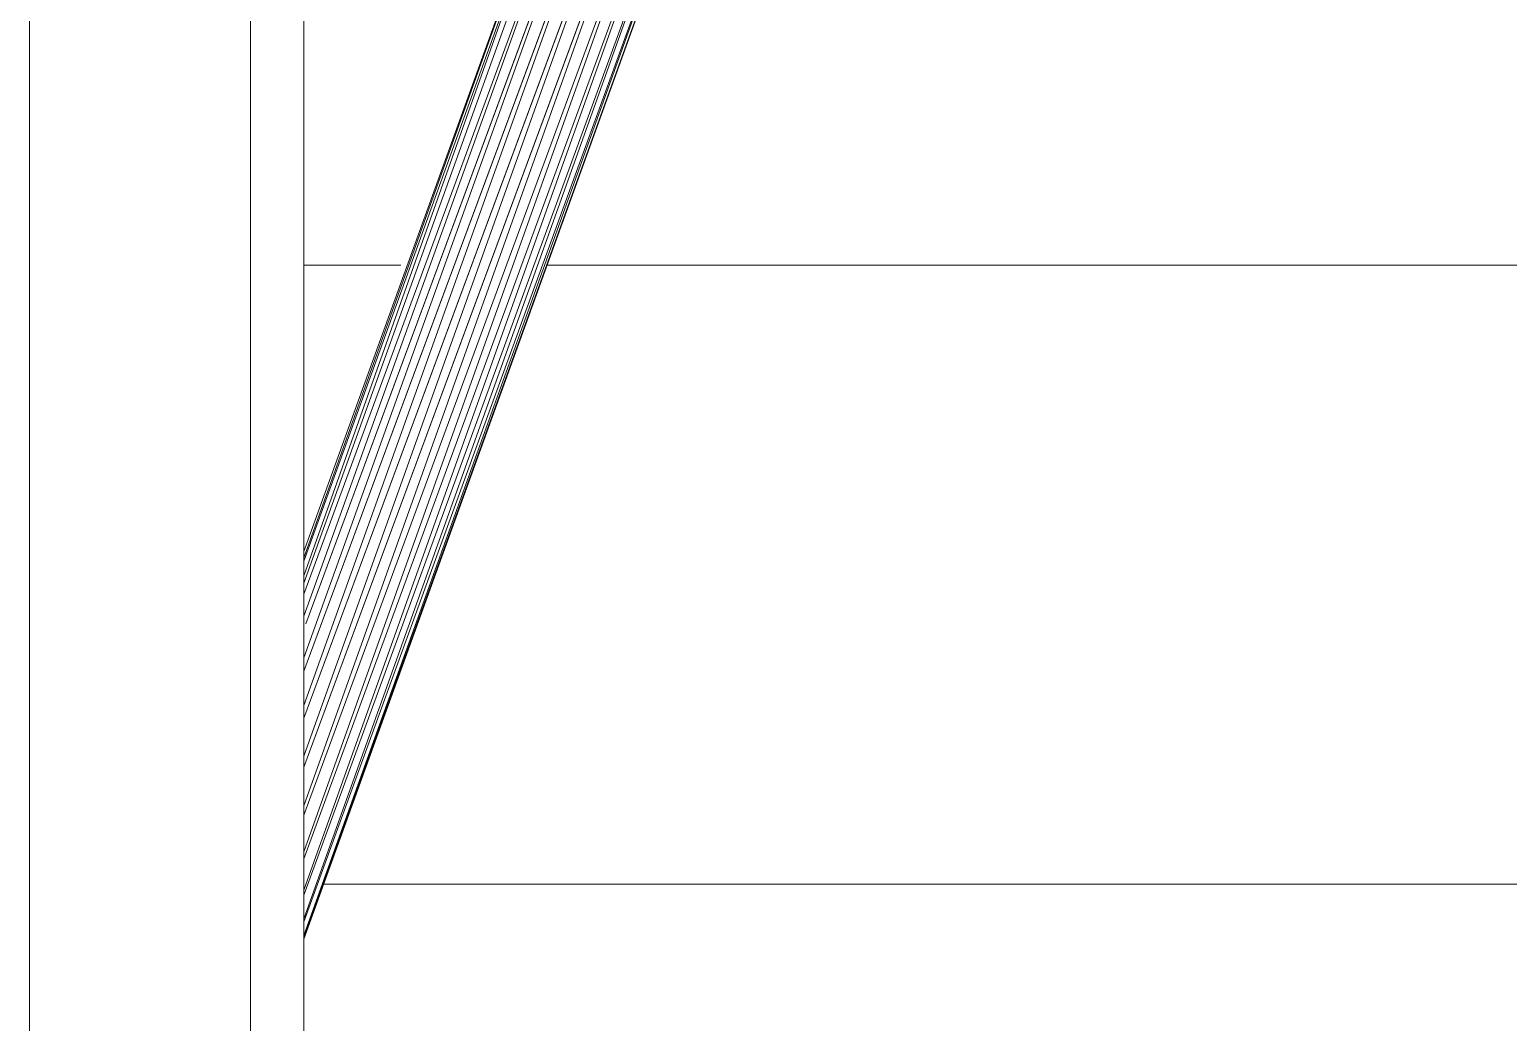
# Model space of a CAD drawing. Header units: inches. Extents: x -827 to 154, y -802 to 207.
# Drawn here: x -722.464 to -719.117, y 43.102 to 45.35 of the extents above; entities that cross this region are included whole.
import ezdxf

# ---------------------------------------------------------------- set-up
doc = ezdxf.new("R2010")
doc.units = ezdxf.units.IN
doc.header["$MEASUREMENT"] = 0
doc.layers.add('DrillPressTable _1__skp', color=8, linetype='Continuous', lineweight=9)
doc.layers.add('Layer0', color=7, linetype='Continuous', lineweight=9)

# ---------------------------------------------------------------- blocks, each defined once
blk = doc.blocks.new('DrillPressTable _1__skp_76-402119-Level 1')
at = {"layer": 'Layer0'}
for p, q in [((1.9012, 8.2056), (1.9012, 8.4249)), ((1.9012, 8.2056), (1.9012, 8.4249)), ((0.5, 8.3804), (0.5, 0)), ((0.5, 8.3804), (0.5, 0)), ((1.9012, 0), (1.9012, 7.8757)), ((1.9012, 0), (1.9012, 7.8757))]:
    blk.add_line(p, q, dxfattribs=at)
blk = doc.blocks.new('DrillPressTable _1__skp_69-402112-Level 1')
blk.add_blockref('DrillPressTable _1__skp_76-402119-Level 1', (-0.5, 0))
blk = doc.blocks.new('DrillPressTable _1__skp_62-402105-Level 1')
blk.add_blockref('DrillPressTable _1__skp_69-402112-Level 1', (13.7863, 0))
blk = doc.blocks.new('DrillPressTable _1__skp_18-402061-Level 1')
at = {"layer": 'Layer0'}
for p, q in [((6.5899, 0.9115), (6.5899, 20.1008)), ((6.5899, 0.9115), (6.5899, 20.1008)), ((6.4691, 19.98), (6.4691, 0.98)), ((6.4691, 0.98), (6.4691, 19.98)), ((6.4691, 19.98), (6.4691, 0.98)), ((5.9691, 19.5751), (5.9691, 3.67)), ((5.9691, 3.67), (5.9691, 19.5751))]:
    blk.add_line(p, q, dxfattribs=at)
blk = doc.blocks.new('DrillPressTable _1__skp_12-402055-Level 1')
at = {"layer": 'Layer0'}
for p, q in [((7.002, 10.5281), (6.2538, 8.4449)), ((7.002, 10.5281), (6.2538, 8.495)), ((7.002, 10.5281), (6.2538, 8.4449)), ((6.2538, 8.495), (7.002, 10.5281)), ((6.2538, 8.5194), (6.9763, 10.5267)), ((6.9763, 10.5267), (6.2538, 8.5194)), ((7.0329, 10.5249), (6.2538, 8.3506)), ((7.0329, 10.5249), (6.2538, 8.3506)), ((6.9574, 10.5207), (6.2538, 8.5364)), ((6.2538, 8.5364), (6.9574, 10.5207)), ((6.2538, 8.5693), (6.9574, 10.5207)), ((6.2538, 8.5693), (6.9574, 10.5207)), ((7.067, 10.5173), (6.2538, 8.3203)), ((7.067, 10.5173), (6.2538, 8.2426)), ((6.2538, 8.3203), (7.067, 10.5173)), ((7.067, 10.5173), (6.2538, 8.2426)), ((6.9464, 10.5107), (6.2538, 8.577)), ((6.2538, 8.577), (6.9464, 10.5107)), ((6.2538, 8.5916), (6.9464, 10.5107)), ((6.2538, 8.5916), (6.9464, 10.5107)), ((7.0329, 10.5249), (6.2581, 8.4275)), ((6.2581, 8.4275), (7.0329, 10.5249)), ((7.1022, 10.5058), (6.2538, 8.1283)), ((6.2538, 8.2136), (7.1022, 10.5058)), ((7.1022, 10.5058), (6.2538, 8.2136)), ((7.1022, 10.5058), (6.2538, 8.1283)), ((7.1362, 10.4911), (6.2538, 8.0154)), ((7.1362, 10.4911), (6.2538, 8.1027)), ((7.1362, 10.4911), (6.2538, 8.0154)), ((6.2538, 8.1027), (7.1362, 10.4911)), ((7.167, 10.4742), (6.2538, 7.9944)), ((7.167, 10.4742), (6.2538, 7.9117)), ((6.2538, 7.9944), (7.167, 10.4742)), ((7.167, 10.4742), (6.2538, 7.9117)), ((6.2538, 7.8958), (7.1926, 10.456)), ((6.2538, 7.8246), (7.1926, 10.456)), ((7.1926, 10.456), (6.2538, 7.8958)), ((7.1926, 10.456), (6.2538, 7.8246)), ((7.2114, 10.4378), (6.2538, 7.8135)), ((6.2538, 7.76), (7.2114, 10.4378)), ((7.2114, 10.4378), (6.2538, 7.8135)), ((7.2114, 10.4378), (6.2538, 7.76)), ((7.2222, 10.4206), (6.2538, 7.7223)), ((7.2222, 10.4206), (6.2538, 7.7532)), ((6.2538, 7.7223), (7.2222, 10.4206)), ((7.2222, 10.4206), (6.2538, 7.7532)), ((7.2243, 10.4056), (6.2538, 7.7194)), ((6.2538, 7.7138), (7.2243, 10.4056)), ((7.2243, 10.4056), (6.2538, 7.7194)), ((7.2243, 10.4056), (6.2538, 7.7138))]:
    blk.add_line(p, q, dxfattribs=at)
blk = doc.blocks.new('DrillPressTable _1__skp_8-402051-Level 1')
blk.add_blockref('DrillPressTable _1__skp_12-402055-Level 1', (0, 0))
blk = doc.blocks.new('DrillPressTable _1__skp_3-402046-Level 1')
for name, p in [('DrillPressTable _1__skp_18-402061-Level 1', (2.6712, 0.2015)), ('DrillPressTable _1__skp_8-402051-Level 1', (3.0073, 0.7471))]:
    blk.add_blockref(name, p)
blk = doc.blocks.new('DrillPressTable _1__skp_2-402045-Level 1')
blk.add_blockref('DrillPressTable _1__skp_3-402046-Level 1', (1.9576, 0.5283))
blk = doc.blocks.new('DrillPressTable _1__skp_1-402044-Level 1')
blk.add_blockref('DrillPressTable _1__skp_62-402105-Level 1', (118.8142, 152.93))
at = {"rotation": 270.0000000000001}
blk.add_blockref('DrillPressTable _1__skp_2-402045-Level 1', (123.4866, 172.5737), dxfattribs=at)
blk = doc.blocks.new('DrillPressTable _1__skp-401998-Level 1')
blk.add_blockref('DrillPressTable _1__skp_1-402044-Level 1', (0, 0))

msp = doc.modelspace()

# ---------------------------------------------------------------- block references
at = {"layer": 'DrillPressTable _1__skp', "color": 7, "rotation": 89.99999999999967}
msp.add_blockref('DrillPressTable _1__skp-401998-Level 1', (-560.487909, -89.184773), dxfattribs=at)

doc.saveas('drawing.dxf')
